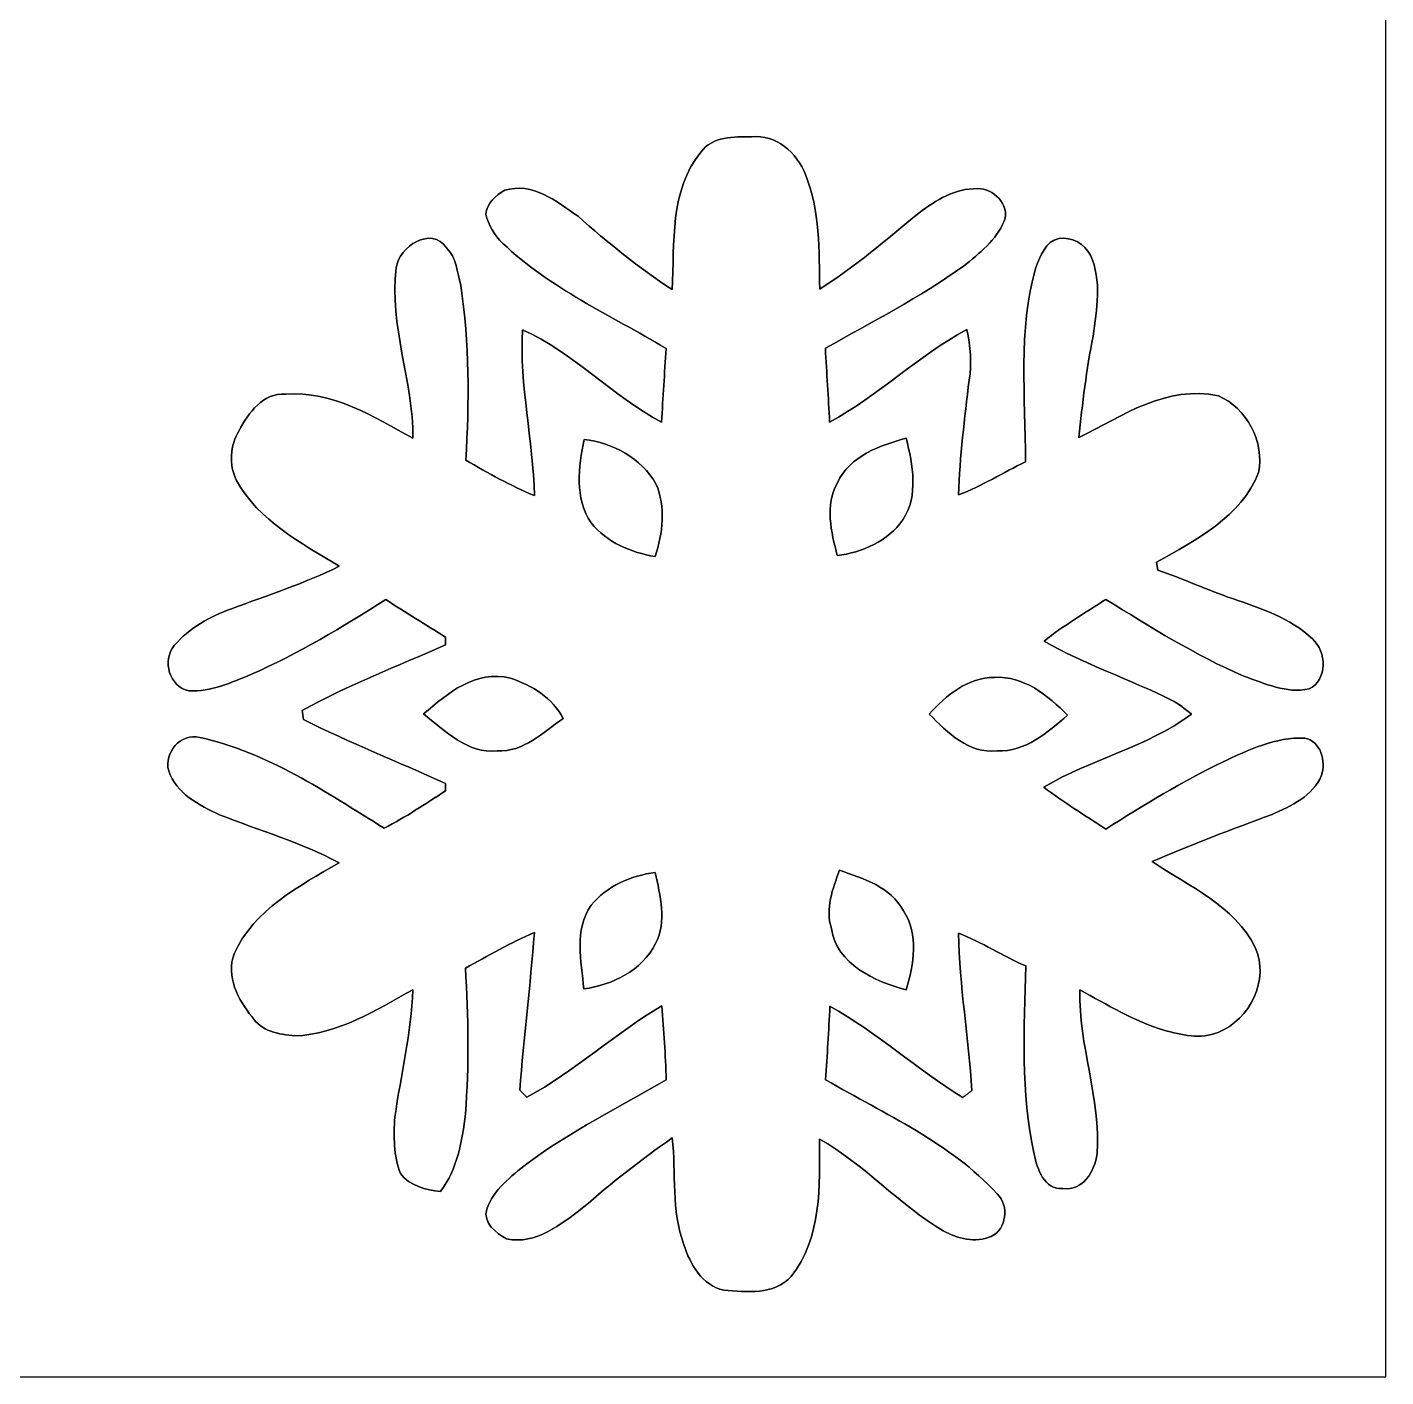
# Model space of a CAD drawing. Header units: centimetres. Extents: x -16.8 to 16.8, y -16.7 to 16.7.
# Drawn here: x 0 to 16.77, y -16.67 to 0 of the extents above; entities that cross this region are included whole.
import ezdxf

# ---------------------------------------------------------------- set-up
doc = ezdxf.new("R2010")
doc.units = ezdxf.units.CM
doc.header["$MEASUREMENT"] = 0
doc.layers.add('Layer 1', color=7, linetype='Continuous')

msp = doc.modelspace()

# ---------------------------------------------------------------- linework, layer by layer
at = {"layer": 'Layer 1', "color": 7}
for points, knots in [([(-16.77458, 16.66875), (-16.77458, 16.66875), (16.77458, 16.66875), (16.77458, 16.66875), (16.77458, 16.66875), (16.77458, 16.66875), (16.77458, -16.66875), (16.77458, -16.66875), (16.77458, -16.66875), (16.77458, -16.66875), (-16.77458, -16.66875), (-16.77458, -16.66875), (-16.77458, -16.66875), (-16.77458, -16.66875), (-16.77458, 16.66875), (-16.77458, 16.66875), (-16.77458, 16.66875), (-16.77458, 16.66875), (-16.77458, 16.66875), (-16.77458, 16.66875)], [0, 0, 0, 0, 0.16666667, 0.16666667, 0.16666667, 0.16666667, 0.33333333, 0.33333333, 0.33333333, 0.33333333, 0.5, 0.5, 0.5, 0.5, 0.66666667, 0.66666667, 0.66666667, 0.66666667, 1, 1, 1, 1]), ([(8.31744, -1.5434), (7.92797, -2.01754), (7.99536, -2.67053), (7.96219, -3.23991), (7.96219, -3.23991), (7.54944, -2.97215), (7.16809, -2.661), (6.80085, -2.33539), (6.80085, -2.33539), (6.53909, -2.15406), (6.23711, -1.90782), (5.89597, -2.01507), (5.89597, -2.01507), (5.78697, -2.07363), (5.67372, -2.17981), (5.66244, -2.30964), (5.66244, -2.30964), (5.69348, -2.44404), (5.77003, -2.57069), (5.86952, -2.66735), (5.86952, -2.66735), (6.45477, -3.22474), (7.20125, -3.55776), (7.88776, -3.96804), (7.88776, -3.96804), (7.86977, -4.27179), (7.84895, -4.57518), (7.83343, -4.87927), (7.83343, -4.87927), (7.22524, -4.55401), (6.74687, -4.02096), (6.11399, -3.73697), (6.11399, -3.73697), (6.07836, -4.42419), (6.24734, -5.10011), (6.26322, -5.78591), (6.26322, -5.78591), (5.96829, -5.66455), (5.69207, -5.50474), (5.41514, -5.34846), (5.41514, -5.34846), (5.45924, -4.62844), (5.46312, -3.90102), (5.35305, -3.18664), (5.35305, -3.18664), (5.30789, -3.02966), (5.30084, -2.84445), (5.17737, -2.72521), (5.17737, -2.72521), (4.99004, -2.45216), (4.5907, -2.70369), (4.55718, -2.97392), (4.55718, -2.97392), (4.46476, -3.68406), (4.7685, -4.36809), (4.76321, -5.07647), (4.76321, -5.07647), (4.27602, -4.81154), (3.77402, -4.48733), (3.19299, -4.53214), (3.19299, -4.53214), (2.91218, -4.51026), (2.73297, -4.76603), (2.6162, -4.98158), (2.6162, -4.98158), (2.50366, -5.16431), (2.48779, -5.40667), (2.5848, -5.59964), (2.5848, -5.59964), (2.85962, -6.09671), (3.3849, -6.37152), (3.85233, -6.65868), (3.85233, -6.65868), (3.42477, -6.86929), (2.96968, -7.01604), (2.52412, -7.1822), (2.52412, -7.1822), (2.25919, -7.27886), (2.00025, -7.41998), (1.81681, -7.63799), (1.81681, -7.63799), (1.66335, -7.82144), (1.75577, -8.14987), (1.99672, -8.19573), (1.99672, -8.19573), (2.27048, -8.21231), (2.52201, -8.09025), (2.76966, -7.99253), (2.76966, -7.99253), (3.35033, -7.73783), (3.89255, -7.40516), (4.42877, -7.06861), (4.42877, -7.06861), (4.67078, -7.23053), (4.92054, -7.37976), (5.16678, -7.53533), (5.16678, -7.53533), (5.16608, -7.55897), (5.16431, -7.60589), (5.16361, -7.62952), (5.16361, -7.62952), (4.57129, -7.89199), (3.96346, -8.12447), (3.39725, -8.44091), (3.39725, -8.44091), (3.40042, -8.46808), (3.40678, -8.52276), (3.4103, -8.55027), (3.4103, -8.55027), (3.98216, -8.83991), (4.58082, -9.07309), (5.16396, -9.33944), (5.16396, -9.33944), (5.16431, -9.36237), (5.16502, -9.40823), (5.16537, -9.43081), (5.16537, -9.43081), (4.91702, -9.59203), (4.67219, -9.7596), (4.40619, -9.89083), (4.40619, -9.89083), (3.68723, -9.45056), (2.96721, -8.95174), (2.13007, -8.77323), (2.13007, -8.77323), (1.89689, -8.71573), (1.68592, -8.95985), (1.74696, -9.18386), (1.74696, -9.18386), (1.84115, -9.46609), (2.12302, -9.60861), (2.37455, -9.72644), (2.37455, -9.72644), (2.86632, -9.92293), (3.38279, -10.06722), (3.85092, -10.32051), (3.85092, -10.32051), (3.3588, -10.60838), (2.79894, -10.89801), (2.55376, -11.44588), (2.55376, -11.44588), (2.45322, -11.72034), (2.60033, -12.01138), (2.7753, -12.21952), (2.7753, -12.21952), (2.88149, -12.39943), (3.1115, -12.44), (3.30165, -12.4587), (3.30165, -12.4587), (3.84175, -12.43753), (4.30389, -12.14014), (4.76179, -11.88826), (4.76179, -11.88826), (4.74098, -12.41813), (4.6161, -12.93707), (4.53884, -13.46024), (4.53884, -13.46024), (4.52579, -13.69307), (4.52049, -13.93578), (4.60904, -14.15732), (4.60904, -14.15732), (4.7244, -14.31396), (4.9216, -14.3577), (5.10293, -14.38063), (5.10293, -14.38063), (5.31142, -14.10441), (5.37034, -13.75657), (5.41091, -13.42214), (5.41091, -13.42214), (5.45712, -12.82241), (5.44689, -12.22022), (5.4102, -11.6205), (5.4102, -11.6205), (5.69101, -11.46881), (5.96724, -11.30547), (6.26216, -11.182), (6.26216, -11.182), (6.21453, -11.83217), (6.12775, -12.47881), (6.0833, -13.12933), (6.0833, -13.12933), (6.11152, -13.15755), (6.1401, -13.18613), (6.16867, -13.21506), (6.16867, -13.21506), (6.76204, -12.89861), (7.25629, -12.42519), (7.83766, -12.08828), (7.83766, -12.08828), (7.85954, -12.39167), (7.88176, -12.69506), (7.88917, -12.99951), (7.88917, -12.99951), (7.31202, -13.33853), (6.70807, -13.63662), (6.16902, -14.03667), (6.16902, -14.03667), (5.97394, -14.1926), (5.7598, -14.35488), (5.67337, -14.59936), (5.67337, -14.59936), (5.62504, -14.76375), (5.78979, -14.89816), (5.91996, -14.96377), (5.91996, -14.96377), (6.28121, -15.04315), (6.58989, -14.78315), (6.858, -14.58348), (6.858, -14.58348), (7.21184, -14.27692), (7.57802, -13.98376), (7.96431, -13.71882), (7.96431, -13.71882), (8.01476, -14.15768), (7.94949, -14.61347), (8.10789, -15.03645), (8.10789, -15.03645), (8.18374, -15.27598), (8.33473, -15.54304), (8.60107, -15.59807), (8.60107, -15.59807), (8.8833, -15.62312), (9.21597, -15.65945), (9.43257, -15.43015), (9.43257, -15.43015), (9.80863, -14.95213), (9.78923, -14.30831), (9.78147, -13.73258), (9.78147, -13.73258), (10.33851, -14.04373), (10.76149, -14.54185), (11.31041, -14.86464), (11.31041, -14.86464), (11.48609, -14.96483), (11.70799, -15.01634), (11.90202, -14.93626), (11.90202, -14.93626), (12.09252, -14.84136), (12.12744, -14.55773), (11.97786, -14.41062), (11.97786, -14.41062), (11.39578, -13.77562), (10.58968, -13.42707), (9.85767, -12.99986), (9.85767, -12.99986), (9.87919, -12.69753), (9.89542, -12.39449), (9.91094, -12.09252), (9.91094, -12.09252), (10.49232, -12.41496), (10.98585, -12.87216), (11.55241, -13.21929), (11.55241, -13.21929), (11.5891, -13.19001), (11.62614, -13.16143), (11.66389, -13.13321), (11.66389, -13.13321), (11.62614, -12.48375), (11.50867, -11.84063), (11.49985, -11.18941), (11.49985, -11.18941), (11.78701, -11.30088), (12.04595, -11.47304), (12.32888, -11.59475), (12.32888, -11.59475), (12.31265, -12.36768), (12.26079, -13.15791), (12.43259, -13.91814), (12.43259, -13.91814), (12.46893, -14.09594), (12.55854, -14.36546), (12.78608, -14.34359), (12.78608, -14.34359), (13.03443, -14.37887), (13.1826, -14.12628), (13.20906, -13.91638), (13.20906, -13.91638), (13.2588, -13.23058), (12.97728, -12.57653), (12.99774, -11.89108), (12.99774, -11.89108), (13.33535, -12.07206), (13.66591, -12.27561), (14.03526, -12.38744), (14.03526, -12.38744), (14.25293, -12.44706), (14.48717, -12.50527), (14.70625, -12.41425), (14.70625, -12.41425), (15.09466, -12.25797), (15.34336, -11.76161), (15.16239, -11.3665), (15.16239, -11.3665), (14.90557, -10.84686), (14.34394, -10.61402), (13.89027, -10.30464), (13.89027, -10.30464), (14.37675, -10.09474), (14.87205, -9.906), (15.36982, -9.72467), (15.36982, -9.72467), (15.60583, -9.61919), (15.875, -9.49219), (15.98083, -9.23996), (15.98083, -9.23996), (16.03622, -9.07239), (15.97201, -8.81309), (15.77305, -8.78029), (15.77305, -8.78029), (15.4118, -8.76582), (15.07772, -8.92704), (14.75846, -9.07662), (14.75846, -9.07662), (14.25857, -9.31721), (13.78585, -9.6079), (13.31701, -9.90318), (13.31701, -9.90318), (13.06054, -9.7342), (12.79666, -9.57509), (12.55324, -9.38777), (12.55324, -9.38777), (13.13392, -9.03499), (13.82571, -8.89388), (14.37464, -8.48572), (14.37464, -8.48572), (14.29667, -8.42186), (14.21871, -8.35625), (14.12875, -8.31039), (14.12875, -8.31039), (13.61122, -8.05251), (13.0556, -7.87259), (12.5543, -7.58225), (12.5543, -7.58225), (12.79525, -7.39069), (13.0616, -7.23547), (13.31807, -7.06649), (13.31807, -7.06649), (13.86946, -7.4101), (14.42402, -7.75688), (15.02234, -8.01511), (15.02234, -8.01511), (15.27916, -8.10683), (15.54903, -8.23242), (15.82632, -8.1728), (15.82632, -8.1728), (16.05456, -8.06344), (16.0468, -7.71031), (15.8683, -7.55615), (15.8683, -7.55615), (15.59807, -7.29227), (15.22942, -7.17797), (14.88193, -7.05803), (14.88193, -7.05803), (14.57043, -6.95219), (14.27233, -6.81002), (13.96012, -6.70701), (13.96012, -6.70701), (13.95589, -6.68232), (13.94813, -6.63328), (13.94425, -6.60859), (13.94425, -6.60859), (14.42685, -6.3306), (14.99164, -6.05226), (15.20437, -5.50016), (15.20437, -5.50016), (15.27775, -5.13115), (15.06185, -4.69688), (14.70695, -4.55401), (14.70695, -4.55401), (14.07231, -4.41466), (13.52021, -4.80166), (12.98363, -5.06836), (12.98363, -5.06836), (13.02738, -4.64855), (13.07924, -4.22945), (13.15967, -3.81494), (13.15967, -3.81494), (13.20447, -3.4865), (13.27185, -3.1302), (13.12686, -2.81728), (13.12686, -2.81728), (13.05983, -2.67582), (12.89367, -2.58516), (12.73916, -2.61197), (12.73916, -2.61197), (12.57088, -2.64266), (12.51232, -2.82928), (12.45341, -2.96651), (12.45341, -2.96651), (12.22728, -3.74756), (12.32747, -4.56741), (12.32641, -5.36751), (12.32641, -5.36751), (12.05089, -5.50369), (11.7856, -5.66279), (11.5002, -5.77779), (11.5002, -5.77779), (11.51326, -5.30225), (11.5764, -4.83059), (11.63002, -4.35892), (11.63002, -4.35892), (11.66707, -4.15043), (11.64449, -3.93876), (11.60074, -3.73415), (11.60074, -3.73415), (11.00032, -4.06083), (10.50643, -4.55224), (9.90741, -4.87786), (9.90741, -4.87786), (9.89118, -4.57341), (9.87284, -4.27002), (9.85449, -3.96593), (9.85449, -3.96593), (10.42917, -3.63855), (11.02219, -3.33939), (11.55982, -2.95134), (11.55982, -2.95134), (11.75526, -2.79576), (11.96164, -2.63066), (12.06394, -2.39536), (12.06394, -2.39536), (12.13556, -2.19534), (11.92953, -1.98649), (11.73233, -1.99425), (11.73233, -1.99425), (11.45893, -1.98967), (11.21904, -2.13501), (11.01019, -2.29517), (11.01019, -2.29517), (10.60838, -2.61761), (10.22456, -2.96404), (9.78464, -3.23497), (9.78464, -3.23497), (9.77794, -2.76013), (9.78747, -2.26801), (9.60896, -1.81857), (9.60896, -1.81857), (9.50524, -1.55258), (9.24736, -1.3148), (8.94292, -1.35608), (8.94292, -1.35608), (8.72949, -1.3522), (8.45644, -1.34691), (8.31744, -1.5434)], [0, 0, 0, 0, 0.00892857, 0.00892857, 0.00892857, 0.00892857, 0.01785714, 0.01785714, 0.01785714, 0.01785714, 0.02678571, 0.02678571, 0.02678571, 0.02678571, 0.03571429, 0.03571429, 0.03571429, 0.03571429, 0.04464286, 0.04464286, 0.04464286, 0.04464286, 0.05357143, 0.05357143, 0.05357143, 0.05357143, 0.0625, 0.0625, 0.0625, 0.0625, 0.07142857, 0.07142857, 0.07142857, 0.07142857, 0.08035714, 0.08035714, 0.08035714, 0.08035714, 0.08928571, 0.08928571, 0.08928571, 0.08928571, 0.09821429, 0.09821429, 0.09821429, 0.09821429, 0.10714286, 0.10714286, 0.10714286, 0.10714286, 0.11607143, 0.11607143, 0.11607143, 0.11607143, 0.125, 0.125, 0.125, 0.125, 0.13392857, 0.13392857, 0.13392857, 0.13392857, 0.14285714, 0.14285714, 0.14285714, 0.14285714, 0.15178571, 0.15178571, 0.15178571, 0.15178571, 0.16071429, 0.16071429, 0.16071429, 0.16071429, 0.16964286, 0.16964286, 0.16964286, 0.16964286, 0.17857143, 0.17857143, 0.17857143, 0.17857143, 0.1875, 0.1875, 0.1875, 0.1875, 0.19642857, 0.19642857, 0.19642857, 0.19642857, 0.20535714, 0.20535714, 0.20535714, 0.20535714, 0.21428571, 0.21428571, 0.21428571, 0.21428571, 0.22321429, 0.22321429, 0.22321429, 0.22321429, 0.23214286, 0.23214286, 0.23214286, 0.23214286, 0.24107143, 0.24107143, 0.24107143, 0.24107143, 0.25, 0.25, 0.25, 0.25, 0.25892857, 0.25892857, 0.25892857, 0.25892857, 0.26785714, 0.26785714, 0.26785714, 0.26785714, 0.27678571, 0.27678571, 0.27678571, 0.27678571, 0.28571429, 0.28571429, 0.28571429, 0.28571429, 0.29464286, 0.29464286, 0.29464286, 0.29464286, 0.30357143, 0.30357143, 0.30357143, 0.30357143, 0.3125, 0.3125, 0.3125, 0.3125, 0.32142857, 0.32142857, 0.32142857, 0.32142857, 0.33035714, 0.33035714, 0.33035714, 0.33035714, 0.33928571, 0.33928571, 0.33928571, 0.33928571, 0.34821429, 0.34821429, 0.34821429, 0.34821429, 0.35714286, 0.35714286, 0.35714286, 0.35714286, 0.36607143, 0.36607143, 0.36607143, 0.36607143, 0.375, 0.375, 0.375, 0.375, 0.38392857, 0.38392857, 0.38392857, 0.38392857, 0.39285714, 0.39285714, 0.39285714, 0.39285714, 0.40178571, 0.40178571, 0.40178571, 0.40178571, 0.41071429, 0.41071429, 0.41071429, 0.41071429, 0.41964286, 0.41964286, 0.41964286, 0.41964286, 0.42857143, 0.42857143, 0.42857143, 0.42857143, 0.4375, 0.4375, 0.4375, 0.4375, 0.44642857, 0.44642857, 0.44642857, 0.44642857, 0.45535714, 0.45535714, 0.45535714, 0.45535714, 0.46428571, 0.46428571, 0.46428571, 0.46428571, 0.47321429, 0.47321429, 0.47321429, 0.47321429, 0.48214286, 0.48214286, 0.48214286, 0.48214286, 0.49107143, 0.49107143, 0.49107143, 0.49107143, 0.5, 0.5, 0.5, 0.5, 0.50892857, 0.50892857, 0.50892857, 0.50892857, 0.51785714, 0.51785714, 0.51785714, 0.51785714, 0.52678571, 0.52678571, 0.52678571, 0.52678571, 0.53571429, 0.53571429, 0.53571429, 0.53571429, 0.54464286, 0.54464286, 0.54464286, 0.54464286, 0.55357143, 0.55357143, 0.55357143, 0.55357143, 0.5625, 0.5625, 0.5625, 0.5625, 0.57142857, 0.57142857, 0.57142857, 0.57142857, 0.58035714, 0.58035714, 0.58035714, 0.58035714, 0.58928571, 0.58928571, 0.58928571, 0.58928571, 0.59821429, 0.59821429, 0.59821429, 0.59821429, 0.60714286, 0.60714286, 0.60714286, 0.60714286, 0.61607143, 0.61607143, 0.61607143, 0.61607143, 0.625, 0.625, 0.625, 0.625, 0.63392857, 0.63392857, 0.63392857, 0.63392857, 0.64285714, 0.64285714, 0.64285714, 0.64285714, 0.65178571, 0.65178571, 0.65178571, 0.65178571, 0.66071429, 0.66071429, 0.66071429, 0.66071429, 0.66964286, 0.66964286, 0.66964286, 0.66964286, 0.67857143, 0.67857143, 0.67857143, 0.67857143, 0.6875, 0.6875, 0.6875, 0.6875, 0.69642857, 0.69642857, 0.69642857, 0.69642857, 0.70535714, 0.70535714, 0.70535714, 0.70535714, 0.71428571, 0.71428571, 0.71428571, 0.71428571, 0.72321429, 0.72321429, 0.72321429, 0.72321429, 0.73214286, 0.73214286, 0.73214286, 0.73214286, 0.74107143, 0.74107143, 0.74107143, 0.74107143, 0.75, 0.75, 0.75, 0.75, 0.75892857, 0.75892857, 0.75892857, 0.75892857, 0.76785714, 0.76785714, 0.76785714, 0.76785714, 0.77678571, 0.77678571, 0.77678571, 0.77678571, 0.78571429, 0.78571429, 0.78571429, 0.78571429, 0.79464286, 0.79464286, 0.79464286, 0.79464286, 0.80357143, 0.80357143, 0.80357143, 0.80357143, 0.8125, 0.8125, 0.8125, 0.8125, 0.82142857, 0.82142857, 0.82142857, 0.82142857, 0.83035714, 0.83035714, 0.83035714, 0.83035714, 0.83928571, 0.83928571, 0.83928571, 0.83928571, 0.84821429, 0.84821429, 0.84821429, 0.84821429, 0.85714286, 0.85714286, 0.85714286, 0.85714286, 0.86607143, 0.86607143, 0.86607143, 0.86607143, 0.875, 0.875, 0.875, 0.875, 0.88392857, 0.88392857, 0.88392857, 0.88392857, 0.89285714, 0.89285714, 0.89285714, 0.89285714, 0.90178571, 0.90178571, 0.90178571, 0.90178571, 0.91071429, 0.91071429, 0.91071429, 0.91071429, 0.91964286, 0.91964286, 0.91964286, 0.91964286, 0.92857143, 0.92857143, 0.92857143, 0.92857143, 0.9375, 0.9375, 0.9375, 0.9375, 0.94642857, 0.94642857, 0.94642857, 0.94642857, 0.95535714, 0.95535714, 0.95535714, 0.95535714, 0.96428571, 0.96428571, 0.96428571, 0.96428571, 0.97321429, 0.97321429, 0.97321429, 0.97321429, 0.98214286, 0.98214286, 0.98214286, 0.98214286, 1, 1, 1, 1]), ([(6.87529, -5.09058), (7.23089, -5.13362), (7.58225, -5.32377), (7.76323, -5.64092), (7.76323, -5.64092), (7.88705, -5.92667), (7.84613, -6.25016), (7.753, -6.53874), (7.753, -6.53874), (7.45772, -6.48864), (7.15433, -6.3627), (6.96454, -6.12316), (6.96454, -6.12316), (6.75464, -5.81695), (6.80649, -5.43172), (6.87529, -5.09058)], [0, 0, 0, 0, 0.2, 0.2, 0.2, 0.2, 0.4, 0.4, 0.4, 0.4, 0.6, 0.6, 0.6, 0.6, 1, 1, 1, 1]), ([(10.00407, -5.62751), (10.15859, -5.29167), (10.52442, -5.16643), (10.85427, -5.07647), (10.85427, -5.07647), (10.93364, -5.40702), (11.00843, -5.77885), (10.81229, -6.08506), (10.81229, -6.08506), (10.62743, -6.34682), (10.31169, -6.48864), (10.00019, -6.52639), (10.00019, -6.52639), (9.93175, -6.23429), (9.84109, -5.90444), (10.00407, -5.62751)], [0, 0, 0, 0, 0.2, 0.2, 0.2, 0.2, 0.4, 0.4, 0.4, 0.4, 0.6, 0.6, 0.6, 0.6, 1, 1, 1, 1]), ([(4.89338, -8.48254), (5.18971, -8.2236), (5.53932, -7.93609), (5.96759, -8.03945), (5.96759, -8.03945), (6.22617, -8.12694), (6.49252, -8.28428), (6.61741, -8.53793), (6.61741, -8.53793), (6.37046, -8.70761), (6.12634, -8.95597), (5.80214, -8.93939), (5.80214, -8.93939), (5.43631, -8.97396), (5.15902, -8.69139), (4.89338, -8.48254)], [0, 0, 0, 0, 0.2, 0.2, 0.2, 0.2, 0.4, 0.4, 0.4, 0.4, 0.6, 0.6, 0.6, 0.6, 1, 1, 1, 1]), ([(11.13755, -8.48325), (11.34498, -8.25218), (11.6145, -8.02957), (11.94259, -8.03134), (11.94259, -8.03134), (12.30383, -8.00523), (12.60475, -8.25712), (12.84499, -8.49806), (12.84499, -8.49806), (12.59769, -8.70761), (12.325, -8.95562), (11.97539, -8.93798), (11.97539, -8.93798), (11.62932, -8.97784), (11.36121, -8.71008), (11.13755, -8.48325)], [0, 0, 0, 0, 0.2, 0.2, 0.2, 0.2, 0.4, 0.4, 0.4, 0.4, 0.6, 0.6, 0.6, 0.6, 1, 1, 1, 1]), ([(6.96454, -10.84545), (7.15257, -10.60379), (7.45772, -10.48103), (7.75406, -10.43834), (7.75406, -10.43834), (7.81403, -10.72374), (7.90116, -11.04336), (7.75723, -11.31887), (7.75723, -11.31887), (7.59037, -11.65507), (7.22559, -11.82546), (6.87141, -11.87803), (6.87141, -11.87803), (6.84354, -11.53548), (6.74899, -11.14707), (6.96454, -10.84545)], [0, 0, 0, 0, 0.2, 0.2, 0.2, 0.2, 0.4, 0.4, 0.4, 0.4, 0.6, 0.6, 0.6, 0.6, 1, 1, 1, 1]), ([(10.03018, -10.41224), (10.3251, -10.51701), (10.6613, -10.61508), (10.81793, -10.91389), (10.81793, -10.91389), (11.01725, -11.20352), (10.94387, -11.57499), (10.8525, -11.89037), (10.8525, -11.89037), (10.46374, -11.78066), (9.99419, -11.57887), (9.92999, -11.13084), (9.92999, -11.13084), (9.84991, -10.88813), (9.94586, -10.63943), (10.03018, -10.41224)], [0, 0, 0, 0, 0.2, 0.2, 0.2, 0.2, 0.4, 0.4, 0.4, 0.4, 0.6, 0.6, 0.6, 0.6, 1, 1, 1, 1])]:
    msp.add_open_spline(points, degree=3, knots=knots, dxfattribs=at)
at = {"layer": 'Layer 1', "color": 8}
for points, knots in [([(8.31744, -1.5434), (8.45644, -1.34691), (8.72949, -1.3522), (8.94292, -1.35608), (8.94292, -1.35608), (9.24736, -1.3148), (9.50524, -1.55258), (9.60896, -1.81857), (9.60896, -1.81857), (9.78747, -2.26801), (9.77794, -2.76013), (9.78464, -3.23497), (9.78464, -3.23497), (10.22456, -2.96404), (10.60838, -2.61761), (11.01019, -2.29517), (11.01019, -2.29517), (11.21904, -2.13501), (11.45893, -1.98967), (11.73233, -1.99425), (11.73233, -1.99425), (11.92953, -1.98649), (12.13556, -2.19534), (12.06394, -2.39536), (12.06394, -2.39536), (11.96164, -2.63066), (11.75526, -2.79576), (11.55982, -2.95134), (11.55982, -2.95134), (11.02219, -3.33939), (10.42917, -3.63855), (9.85449, -3.96593), (9.85449, -3.96593), (9.87284, -4.27002), (9.89118, -4.57341), (9.90741, -4.87786), (9.90741, -4.87786), (10.50643, -4.55224), (11.00032, -4.06083), (11.60074, -3.73415), (11.60074, -3.73415), (11.64449, -3.93876), (11.66707, -4.15043), (11.63002, -4.35892), (11.63002, -4.35892), (11.5764, -4.83059), (11.51326, -5.30225), (11.5002, -5.77779), (11.5002, -5.77779), (11.7856, -5.66279), (12.05089, -5.50369), (12.32641, -5.36751), (12.32641, -5.36751), (12.32747, -4.56741), (12.22728, -3.74756), (12.45341, -2.96651), (12.45341, -2.96651), (12.51232, -2.82928), (12.57088, -2.64266), (12.73916, -2.61197), (12.73916, -2.61197), (12.89367, -2.58516), (13.05983, -2.67582), (13.12686, -2.81728), (13.12686, -2.81728), (13.27185, -3.1302), (13.20447, -3.4865), (13.15967, -3.81494), (13.15967, -3.81494), (13.07924, -4.22945), (13.02738, -4.64855), (12.98363, -5.06836), (12.98363, -5.06836), (13.52021, -4.80166), (14.07231, -4.41466), (14.70695, -4.55401), (14.70695, -4.55401), (15.06185, -4.69688), (15.27775, -5.13115), (15.20437, -5.50016), (15.20437, -5.50016), (14.99164, -6.05226), (14.42685, -6.3306), (13.94425, -6.60859), (13.94425, -6.60859), (13.94813, -6.63328), (13.95589, -6.68232), (13.96012, -6.70701), (13.96012, -6.70701), (14.27233, -6.81002), (14.57043, -6.95219), (14.88193, -7.05803), (14.88193, -7.05803), (15.22942, -7.17797), (15.59807, -7.29227), (15.8683, -7.55615), (15.8683, -7.55615), (16.0468, -7.71031), (16.05456, -8.06344), (15.82632, -8.1728), (15.82632, -8.1728), (15.54903, -8.23242), (15.27916, -8.10683), (15.02234, -8.01511), (15.02234, -8.01511), (14.42402, -7.75688), (13.86946, -7.4101), (13.31807, -7.06649), (13.31807, -7.06649), (13.0616, -7.23547), (12.79525, -7.39069), (12.5543, -7.58225), (12.5543, -7.58225), (13.0556, -7.87259), (13.61122, -8.05251), (14.12875, -8.31039), (14.12875, -8.31039), (14.21871, -8.35625), (14.29667, -8.42186), (14.37464, -8.48572), (14.37464, -8.48572), (13.82571, -8.89388), (13.13392, -9.03499), (12.55324, -9.38777), (12.55324, -9.38777), (12.79666, -9.57509), (13.06054, -9.7342), (13.31701, -9.90318), (13.31701, -9.90318), (13.78585, -9.6079), (14.25857, -9.31721), (14.75846, -9.07662), (14.75846, -9.07662), (15.07772, -8.92704), (15.4118, -8.76582), (15.77305, -8.78029), (15.77305, -8.78029), (15.97201, -8.81309), (16.03622, -9.07239), (15.98083, -9.23996), (15.98083, -9.23996), (15.875, -9.49219), (15.60583, -9.61919), (15.36982, -9.72467), (15.36982, -9.72467), (14.87205, -9.906), (14.37675, -10.09474), (13.89027, -10.30464), (13.89027, -10.30464), (14.34394, -10.61402), (14.90557, -10.84686), (15.16239, -11.3665), (15.16239, -11.3665), (15.34336, -11.76161), (15.09466, -12.25797), (14.70625, -12.41425), (14.70625, -12.41425), (14.48717, -12.50527), (14.25293, -12.44706), (14.03526, -12.38744), (14.03526, -12.38744), (13.66591, -12.27561), (13.33535, -12.07206), (12.99774, -11.89108), (12.99774, -11.89108), (12.97728, -12.57653), (13.2588, -13.23058), (13.20906, -13.91638), (13.20906, -13.91638), (13.1826, -14.12628), (13.03443, -14.37887), (12.78608, -14.34359), (12.78608, -14.34359), (12.55854, -14.36546), (12.46893, -14.09594), (12.43259, -13.91814), (12.43259, -13.91814), (12.26079, -13.15791), (12.31265, -12.36768), (12.32888, -11.59475), (12.32888, -11.59475), (12.04595, -11.47304), (11.78701, -11.30088), (11.49985, -11.18941), (11.49985, -11.18941), (11.50867, -11.84063), (11.62614, -12.48375), (11.66389, -13.13321), (11.66389, -13.13321), (11.62614, -13.16143), (11.5891, -13.19001), (11.55241, -13.21929), (11.55241, -13.21929), (10.98585, -12.87216), (10.49232, -12.41496), (9.91094, -12.09252), (9.91094, -12.09252), (9.89542, -12.39449), (9.87919, -12.69753), (9.85767, -12.99986), (9.85767, -12.99986), (10.58968, -13.42707), (11.39578, -13.77562), (11.97786, -14.41062), (11.97786, -14.41062), (12.12744, -14.55773), (12.09252, -14.84136), (11.90202, -14.93626), (11.90202, -14.93626), (11.70799, -15.01634), (11.48609, -14.96483), (11.31041, -14.86464), (11.31041, -14.86464), (10.76149, -14.54185), (10.33851, -14.04373), (9.78147, -13.73258), (9.78147, -13.73258), (9.78923, -14.30831), (9.80863, -14.95213), (9.43257, -15.43015), (9.43257, -15.43015), (9.21597, -15.65945), (8.8833, -15.62312), (8.60107, -15.59807), (8.60107, -15.59807), (8.33473, -15.54304), (8.18374, -15.27598), (8.10789, -15.03645), (8.10789, -15.03645), (7.94949, -14.61347), (8.01476, -14.15768), (7.96431, -13.71882), (7.96431, -13.71882), (7.57802, -13.98376), (7.21184, -14.27692), (6.858, -14.58348), (6.858, -14.58348), (6.58989, -14.78315), (6.28121, -15.04315), (5.91996, -14.96377), (5.91996, -14.96377), (5.78979, -14.89816), (5.62504, -14.76375), (5.67337, -14.59936), (5.67337, -14.59936), (5.7598, -14.35488), (5.97394, -14.1926), (6.16902, -14.03667), (6.16902, -14.03667), (6.70807, -13.63662), (7.31202, -13.33853), (7.88917, -12.99951), (7.88917, -12.99951), (7.88176, -12.69506), (7.85954, -12.39167), (7.83766, -12.08828), (7.83766, -12.08828), (7.25629, -12.42519), (6.76204, -12.89861), (6.16867, -13.21506), (6.16867, -13.21506), (6.1401, -13.18613), (6.11152, -13.15755), (6.0833, -13.12933), (6.0833, -13.12933), (6.12775, -12.47881), (6.21453, -11.83217), (6.26216, -11.182), (6.26216, -11.182), (5.96724, -11.30547), (5.69101, -11.46881), (5.4102, -11.6205), (5.4102, -11.6205), (5.44689, -12.22022), (5.45712, -12.82241), (5.41091, -13.42214), (5.41091, -13.42214), (5.37034, -13.75657), (5.31142, -14.10441), (5.10293, -14.38063), (5.10293, -14.38063), (4.9216, -14.3577), (4.7244, -14.31396), (4.60904, -14.15732), (4.60904, -14.15732), (4.52049, -13.93578), (4.52579, -13.69307), (4.53884, -13.46024), (4.53884, -13.46024), (4.6161, -12.93707), (4.74098, -12.41813), (4.76179, -11.88826), (4.76179, -11.88826), (4.30389, -12.14014), (3.84175, -12.43753), (3.30165, -12.4587), (3.30165, -12.4587), (3.1115, -12.44), (2.88149, -12.39943), (2.7753, -12.21952), (2.7753, -12.21952), (2.60033, -12.01138), (2.45322, -11.72034), (2.55376, -11.44588), (2.55376, -11.44588), (2.79894, -10.89801), (3.3588, -10.60838), (3.85092, -10.32051), (3.85092, -10.32051), (3.38279, -10.06722), (2.86632, -9.92293), (2.37455, -9.72644), (2.37455, -9.72644), (2.12302, -9.60861), (1.84115, -9.46609), (1.74696, -9.18386), (1.74696, -9.18386), (1.68592, -8.95985), (1.89689, -8.71573), (2.13007, -8.77323), (2.13007, -8.77323), (2.96721, -8.95174), (3.68723, -9.45056), (4.40619, -9.89083), (4.40619, -9.89083), (4.67219, -9.7596), (4.91702, -9.59203), (5.16537, -9.43081), (5.16537, -9.43081), (5.16502, -9.40823), (5.16431, -9.36237), (5.16396, -9.33944), (5.16396, -9.33944), (4.58082, -9.07309), (3.98216, -8.83991), (3.4103, -8.55027), (3.4103, -8.55027), (3.40678, -8.52276), (3.40042, -8.46808), (3.39725, -8.44091), (3.39725, -8.44091), (3.96346, -8.12447), (4.57129, -7.89199), (5.16361, -7.62952), (5.16361, -7.62952), (5.16431, -7.60589), (5.16608, -7.55897), (5.16678, -7.53533), (5.16678, -7.53533), (4.92054, -7.37976), (4.67078, -7.23053), (4.42877, -7.06861), (4.42877, -7.06861), (3.89255, -7.40516), (3.35033, -7.73783), (2.76966, -7.99253), (2.76966, -7.99253), (2.52201, -8.09025), (2.27048, -8.21231), (1.99672, -8.19573), (1.99672, -8.19573), (1.75577, -8.14987), (1.66335, -7.82144), (1.81681, -7.63799), (1.81681, -7.63799), (2.00025, -7.41998), (2.25919, -7.27886), (2.52412, -7.1822), (2.52412, -7.1822), (2.96968, -7.01604), (3.42477, -6.86929), (3.85233, -6.65868), (3.85233, -6.65868), (3.3849, -6.37152), (2.85962, -6.09671), (2.5848, -5.59964), (2.5848, -5.59964), (2.48779, -5.40667), (2.50366, -5.16431), (2.6162, -4.98158), (2.6162, -4.98158), (2.73297, -4.76603), (2.91218, -4.51026), (3.19299, -4.53214), (3.19299, -4.53214), (3.77402, -4.48733), (4.27602, -4.81154), (4.76321, -5.07647), (4.76321, -5.07647), (4.7685, -4.36809), (4.46476, -3.68406), (4.55718, -2.97392), (4.55718, -2.97392), (4.5907, -2.70369), (4.99004, -2.45216), (5.17737, -2.72521), (5.17737, -2.72521), (5.30084, -2.84445), (5.30789, -3.02966), (5.35305, -3.18664), (5.35305, -3.18664), (5.46312, -3.90102), (5.45924, -4.62844), (5.41514, -5.34846), (5.41514, -5.34846), (5.69207, -5.50474), (5.96829, -5.66455), (6.26322, -5.78591), (6.26322, -5.78591), (6.24734, -5.10011), (6.07836, -4.42419), (6.11399, -3.73697), (6.11399, -3.73697), (6.74687, -4.02096), (7.22524, -4.55401), (7.83343, -4.87927), (7.83343, -4.87927), (7.84895, -4.57518), (7.86977, -4.27179), (7.88776, -3.96804), (7.88776, -3.96804), (7.20125, -3.55776), (6.45477, -3.22474), (5.86952, -2.66735), (5.86952, -2.66735), (5.77003, -2.57069), (5.69348, -2.44404), (5.66244, -2.30964), (5.66244, -2.30964), (5.67372, -2.17981), (5.78697, -2.07363), (5.89597, -2.01507), (5.89597, -2.01507), (6.23711, -1.90782), (6.53909, -2.15406), (6.80085, -2.33539), (6.80085, -2.33539), (7.16809, -2.661), (7.54944, -2.97215), (7.96219, -3.23991), (7.96219, -3.23991), (7.99536, -2.67053), (7.92797, -2.01754), (8.31744, -1.5434), (8.31744, -1.5434), (8.31744, -1.5434), (8.31744, -1.5434), (8.31744, -1.5434)], [0, 0, 0, 0, 0.00884956, 0.00884956, 0.00884956, 0.00884956, 0.01769912, 0.01769912, 0.01769912, 0.01769912, 0.02654867, 0.02654867, 0.02654867, 0.02654867, 0.03539823, 0.03539823, 0.03539823, 0.03539823, 0.04424779, 0.04424779, 0.04424779, 0.04424779, 0.05309735, 0.05309735, 0.05309735, 0.05309735, 0.0619469, 0.0619469, 0.0619469, 0.0619469, 0.07079646, 0.07079646, 0.07079646, 0.07079646, 0.07964602, 0.07964602, 0.07964602, 0.07964602, 0.08849558, 0.08849558, 0.08849558, 0.08849558, 0.09734513, 0.09734513, 0.09734513, 0.09734513, 0.10619469, 0.10619469, 0.10619469, 0.10619469, 0.11504425, 0.11504425, 0.11504425, 0.11504425, 0.12389381, 0.12389381, 0.12389381, 0.12389381, 0.13274336, 0.13274336, 0.13274336, 0.13274336, 0.14159292, 0.14159292, 0.14159292, 0.14159292, 0.15044248, 0.15044248, 0.15044248, 0.15044248, 0.15929204, 0.15929204, 0.15929204, 0.15929204, 0.16814159, 0.16814159, 0.16814159, 0.16814159, 0.17699115, 0.17699115, 0.17699115, 0.17699115, 0.18584071, 0.18584071, 0.18584071, 0.18584071, 0.19469027, 0.19469027, 0.19469027, 0.19469027, 0.20353982, 0.20353982, 0.20353982, 0.20353982, 0.21238938, 0.21238938, 0.21238938, 0.21238938, 0.22123894, 0.22123894, 0.22123894, 0.22123894, 0.2300885, 0.2300885, 0.2300885, 0.2300885, 0.23893805, 0.23893805, 0.23893805, 0.23893805, 0.24778761, 0.24778761, 0.24778761, 0.24778761, 0.25663717, 0.25663717, 0.25663717, 0.25663717, 0.26548673, 0.26548673, 0.26548673, 0.26548673, 0.27433628, 0.27433628, 0.27433628, 0.27433628, 0.28318584, 0.28318584, 0.28318584, 0.28318584, 0.2920354, 0.2920354, 0.2920354, 0.2920354, 0.30088496, 0.30088496, 0.30088496, 0.30088496, 0.30973451, 0.30973451, 0.30973451, 0.30973451, 0.31858407, 0.31858407, 0.31858407, 0.31858407, 0.32743363, 0.32743363, 0.32743363, 0.32743363, 0.33628319, 0.33628319, 0.33628319, 0.33628319, 0.34513274, 0.34513274, 0.34513274, 0.34513274, 0.3539823, 0.3539823, 0.3539823, 0.3539823, 0.36283186, 0.36283186, 0.36283186, 0.36283186, 0.37168142, 0.37168142, 0.37168142, 0.37168142, 0.38053097, 0.38053097, 0.38053097, 0.38053097, 0.38938053, 0.38938053, 0.38938053, 0.38938053, 0.39823009, 0.39823009, 0.39823009, 0.39823009, 0.40707965, 0.40707965, 0.40707965, 0.40707965, 0.4159292, 0.4159292, 0.4159292, 0.4159292, 0.42477876, 0.42477876, 0.42477876, 0.42477876, 0.43362832, 0.43362832, 0.43362832, 0.43362832, 0.44247788, 0.44247788, 0.44247788, 0.44247788, 0.45132743, 0.45132743, 0.45132743, 0.45132743, 0.46017699, 0.46017699, 0.46017699, 0.46017699, 0.46902655, 0.46902655, 0.46902655, 0.46902655, 0.47787611, 0.47787611, 0.47787611, 0.47787611, 0.48672566, 0.48672566, 0.48672566, 0.48672566, 0.49557522, 0.49557522, 0.49557522, 0.49557522, 0.50442478, 0.50442478, 0.50442478, 0.50442478, 0.51327434, 0.51327434, 0.51327434, 0.51327434, 0.52212389, 0.52212389, 0.52212389, 0.52212389, 0.53097345, 0.53097345, 0.53097345, 0.53097345, 0.53982301, 0.53982301, 0.53982301, 0.53982301, 0.54867257, 0.54867257, 0.54867257, 0.54867257, 0.55752212, 0.55752212, 0.55752212, 0.55752212, 0.56637168, 0.56637168, 0.56637168, 0.56637168, 0.57522124, 0.57522124, 0.57522124, 0.57522124, 0.5840708, 0.5840708, 0.5840708, 0.5840708, 0.59292035, 0.59292035, 0.59292035, 0.59292035, 0.60176991, 0.60176991, 0.60176991, 0.60176991, 0.61061947, 0.61061947, 0.61061947, 0.61061947, 0.61946903, 0.61946903, 0.61946903, 0.61946903, 0.62831858, 0.62831858, 0.62831858, 0.62831858, 0.63716814, 0.63716814, 0.63716814, 0.63716814, 0.6460177, 0.6460177, 0.6460177, 0.6460177, 0.65486726, 0.65486726, 0.65486726, 0.65486726, 0.66371681, 0.66371681, 0.66371681, 0.66371681, 0.67256637, 0.67256637, 0.67256637, 0.67256637, 0.68141593, 0.68141593, 0.68141593, 0.68141593, 0.69026549, 0.69026549, 0.69026549, 0.69026549, 0.69911504, 0.69911504, 0.69911504, 0.69911504, 0.7079646, 0.7079646, 0.7079646, 0.7079646, 0.71681416, 0.71681416, 0.71681416, 0.71681416, 0.72566372, 0.72566372, 0.72566372, 0.72566372, 0.73451327, 0.73451327, 0.73451327, 0.73451327, 0.74336283, 0.74336283, 0.74336283, 0.74336283, 0.75221239, 0.75221239, 0.75221239, 0.75221239, 0.76106195, 0.76106195, 0.76106195, 0.76106195, 0.7699115, 0.7699115, 0.7699115, 0.7699115, 0.77876106, 0.77876106, 0.77876106, 0.77876106, 0.78761062, 0.78761062, 0.78761062, 0.78761062, 0.79646018, 0.79646018, 0.79646018, 0.79646018, 0.80530973, 0.80530973, 0.80530973, 0.80530973, 0.81415929, 0.81415929, 0.81415929, 0.81415929, 0.82300885, 0.82300885, 0.82300885, 0.82300885, 0.83185841, 0.83185841, 0.83185841, 0.83185841, 0.84070796, 0.84070796, 0.84070796, 0.84070796, 0.84955752, 0.84955752, 0.84955752, 0.84955752, 0.85840708, 0.85840708, 0.85840708, 0.85840708, 0.86725664, 0.86725664, 0.86725664, 0.86725664, 0.87610619, 0.87610619, 0.87610619, 0.87610619, 0.88495575, 0.88495575, 0.88495575, 0.88495575, 0.89380531, 0.89380531, 0.89380531, 0.89380531, 0.90265487, 0.90265487, 0.90265487, 0.90265487, 0.91150442, 0.91150442, 0.91150442, 0.91150442, 0.92035398, 0.92035398, 0.92035398, 0.92035398, 0.92920354, 0.92920354, 0.92920354, 0.92920354, 0.9380531, 0.9380531, 0.9380531, 0.9380531, 0.94690265, 0.94690265, 0.94690265, 0.94690265, 0.95575221, 0.95575221, 0.95575221, 0.95575221, 0.96460177, 0.96460177, 0.96460177, 0.96460177, 0.97345133, 0.97345133, 0.97345133, 0.97345133, 0.98230088, 0.98230088, 0.98230088, 0.98230088, 1, 1, 1, 1]), ([(6.87529, -5.09058), (6.80649, -5.43172), (6.75464, -5.81695), (6.96454, -6.12316), (6.96454, -6.12316), (7.15433, -6.3627), (7.45772, -6.48864), (7.753, -6.53874), (7.753, -6.53874), (7.84613, -6.25016), (7.88705, -5.92667), (7.76323, -5.64092), (7.76323, -5.64092), (7.58225, -5.32377), (7.23089, -5.13362), (6.87529, -5.09058), (6.87529, -5.09058), (6.87529, -5.09058), (6.87529, -5.09058), (6.87529, -5.09058)], [0, 0, 0, 0, 0.16666667, 0.16666667, 0.16666667, 0.16666667, 0.33333333, 0.33333333, 0.33333333, 0.33333333, 0.5, 0.5, 0.5, 0.5, 0.66666667, 0.66666667, 0.66666667, 0.66666667, 1, 1, 1, 1]), ([(10.00407, -5.62751), (9.84109, -5.90444), (9.93175, -6.23429), (10.00019, -6.52639), (10.00019, -6.52639), (10.31169, -6.48864), (10.62743, -6.34682), (10.81229, -6.08506), (10.81229, -6.08506), (11.00843, -5.77885), (10.93364, -5.40702), (10.85427, -5.07647), (10.85427, -5.07647), (10.52442, -5.16643), (10.15859, -5.29167), (10.00407, -5.62751), (10.00407, -5.62751), (10.00407, -5.62751), (10.00407, -5.62751), (10.00407, -5.62751)], [0, 0, 0, 0, 0.16666667, 0.16666667, 0.16666667, 0.16666667, 0.33333333, 0.33333333, 0.33333333, 0.33333333, 0.5, 0.5, 0.5, 0.5, 0.66666667, 0.66666667, 0.66666667, 0.66666667, 1, 1, 1, 1]), ([(4.89338, -8.48254), (5.15902, -8.69139), (5.43631, -8.97396), (5.80214, -8.93939), (5.80214, -8.93939), (6.12634, -8.95597), (6.37046, -8.70761), (6.61741, -8.53793), (6.61741, -8.53793), (6.49252, -8.28428), (6.22617, -8.12694), (5.96759, -8.03945), (5.96759, -8.03945), (5.53932, -7.93609), (5.18971, -8.2236), (4.89338, -8.48254), (4.89338, -8.48254), (4.89338, -8.48254), (4.89338, -8.48254), (4.89338, -8.48254)], [0, 0, 0, 0, 0.16666667, 0.16666667, 0.16666667, 0.16666667, 0.33333333, 0.33333333, 0.33333333, 0.33333333, 0.5, 0.5, 0.5, 0.5, 0.66666667, 0.66666667, 0.66666667, 0.66666667, 1, 1, 1, 1]), ([(11.13755, -8.48325), (11.36121, -8.71008), (11.62932, -8.97784), (11.97539, -8.93798), (11.97539, -8.93798), (12.325, -8.95562), (12.59769, -8.70761), (12.84499, -8.49806), (12.84499, -8.49806), (12.60475, -8.25712), (12.30383, -8.00523), (11.94259, -8.03134), (11.94259, -8.03134), (11.6145, -8.02957), (11.34498, -8.25218), (11.13755, -8.48325), (11.13755, -8.48325), (11.13755, -8.48325), (11.13755, -8.48325), (11.13755, -8.48325)], [0, 0, 0, 0, 0.16666667, 0.16666667, 0.16666667, 0.16666667, 0.33333333, 0.33333333, 0.33333333, 0.33333333, 0.5, 0.5, 0.5, 0.5, 0.66666667, 0.66666667, 0.66666667, 0.66666667, 1, 1, 1, 1]), ([(6.96454, -10.84545), (6.74899, -11.14707), (6.84354, -11.53548), (6.87141, -11.87803), (6.87141, -11.87803), (7.22559, -11.82546), (7.59037, -11.65507), (7.75723, -11.31887), (7.75723, -11.31887), (7.90116, -11.04336), (7.81403, -10.72374), (7.75406, -10.43834), (7.75406, -10.43834), (7.45772, -10.48103), (7.15257, -10.60379), (6.96454, -10.84545)], [0, 0, 0, 0, 0.2, 0.2, 0.2, 0.2, 0.4, 0.4, 0.4, 0.4, 0.6, 0.6, 0.6, 0.6, 1, 1, 1, 1]), ([(10.03018, -10.41224), (9.94586, -10.63943), (9.84991, -10.88813), (9.92999, -11.13084), (9.92999, -11.13084), (9.99419, -11.57887), (10.46374, -11.78066), (10.8525, -11.89037), (10.8525, -11.89037), (10.94387, -11.57499), (11.01725, -11.20352), (10.81793, -10.91389), (10.81793, -10.91389), (10.6613, -10.61508), (10.3251, -10.51701), (10.03018, -10.41224), (10.03018, -10.41224), (10.03018, -10.41224), (10.03018, -10.41224), (10.03018, -10.41224)], [0, 0, 0, 0, 0.16666667, 0.16666667, 0.16666667, 0.16666667, 0.33333333, 0.33333333, 0.33333333, 0.33333333, 0.5, 0.5, 0.5, 0.5, 0.66666667, 0.66666667, 0.66666667, 0.66666667, 1, 1, 1, 1])]:
    msp.add_open_spline(points, degree=3, knots=knots, dxfattribs=at)

doc.saveas('drawing.dxf')
